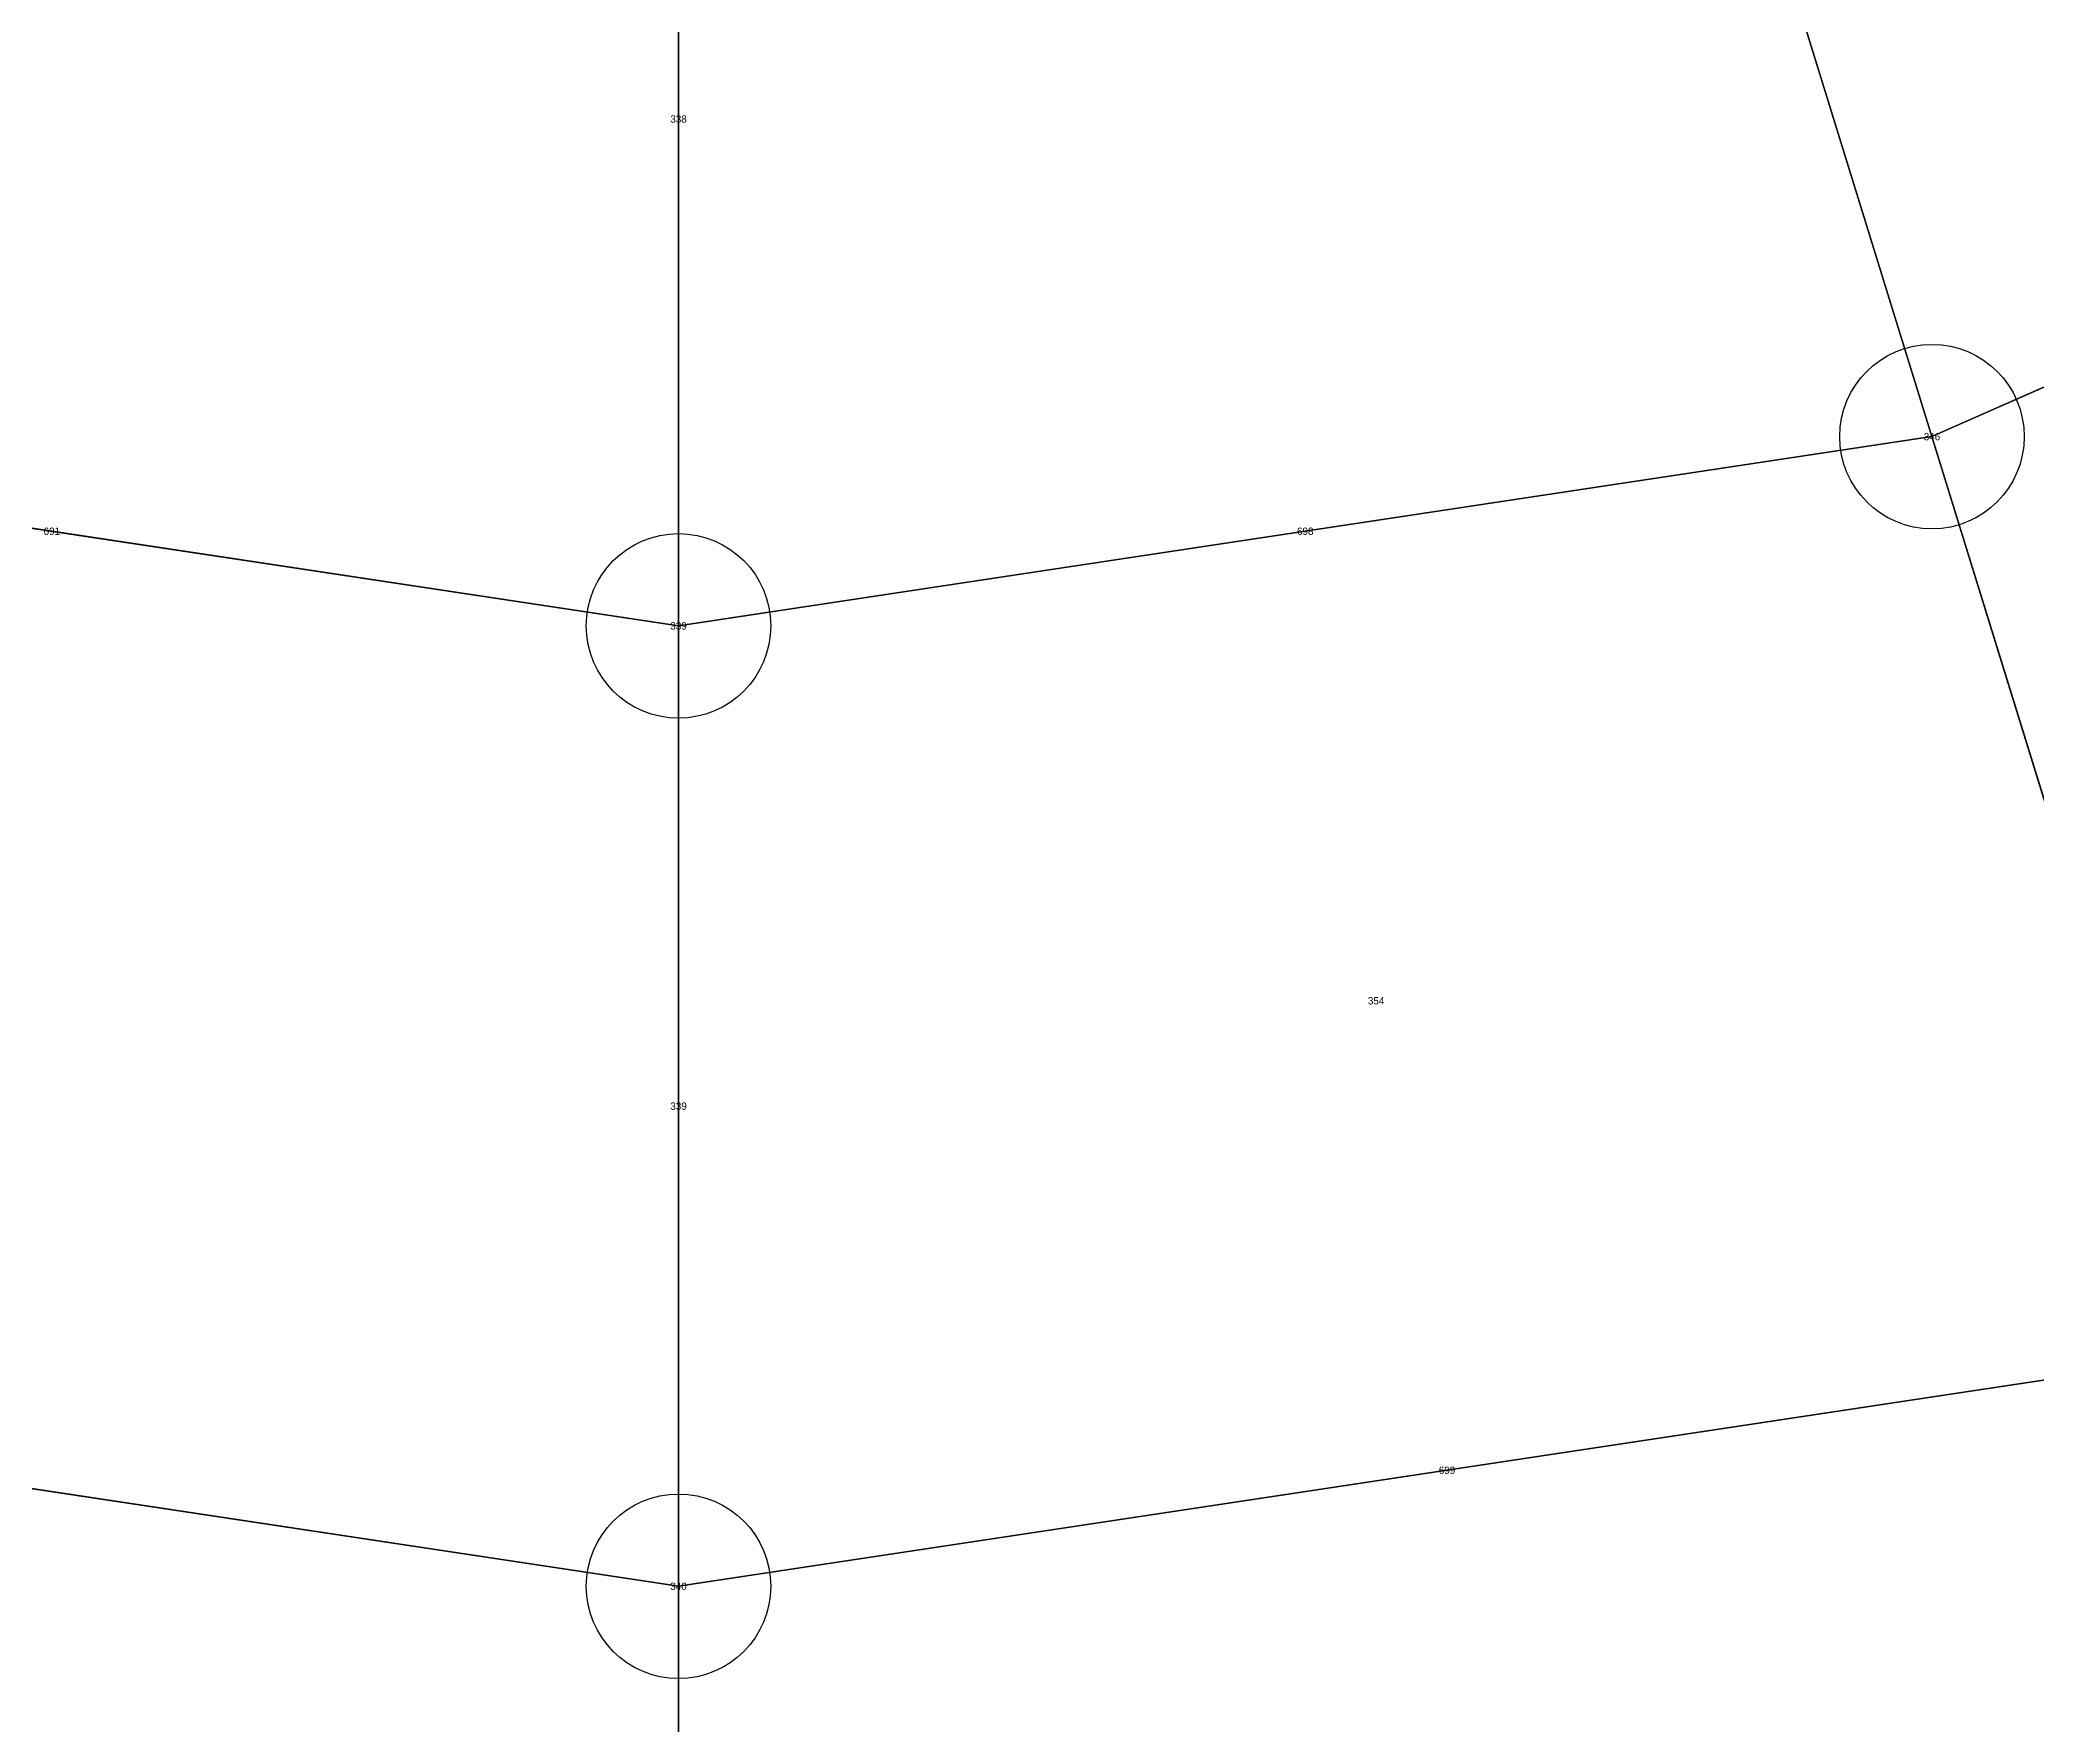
# Model space of a CAD drawing. Extents: x -2.75 to 2.75, y -2.5 to 2.5.
# Drawn here: x -0.173 to 0.368, y -1.448 to -0.992 of the extents above; entities that cross this region are included whole.
import ezdxf
from ezdxf.enums import TextEntityAlignment as Align

# ---------------------------------------------------------------- set-up
doc = ezdxf.new("R2010")
doc.units = 0
doc.header["$MEASUREMENT"] = 0
doc.header["$PDMODE"] = 33
doc.header["$PDSIZE"] = 0.05
for name, color, linetype in [('BRANCHE INTERNO', 7, 'Continuous'), ('BRANCHES-Index', 7, 'Continuous'), ('Faces', 7, 'Continuous'), ('Faces-Index', 7, 'Continuous'), ('NODI-Index', 7, 'Continuous'), ('NODO INTRADOSSO INTERNO', 7, 'Continuous')]:
    doc.layers.add(name, color=color, linetype=linetype)

msp = doc.modelspace()

# ---------------------------------------------------------------- linework, layer by layer
at = {"layer": 'BRANCHE INTERNO'}
for p, q in [((0.25857, -0.83674, 2.50285), (0.33968, -1.09922, 2.38905)), ((0, -0.87578, 2.50285), (0, -1.15051, 2.38905)), ((0.33968, -1.09922, 2.38905), (0.583, -0.99186, 2.38905)), ((-0.33968, -1.09922, 2.38905), (0, -1.15051, 2.38905)), ((0, -1.15051, 2.38905), (0.33968, -1.09922, 2.38905)), ((0.33968, -1.09922, 2.38905), (0.41652, -1.34787, 2.24522)), ((0, -1.15051, 2.38905), (0, -1.41076, 2.24522)), ((-0.41652, -1.34787, 2.24522), (0, -1.41076, 2.24522)), ((0, -1.41076, 2.24522), (0.41652, -1.34787, 2.24522)), ((0, -1.41076, 2.24522), (0, -1.65328, 2.07314))]:
    msp.add_line(p, q, dxfattribs=at)
at = {"layer": 'Faces'}
for points in [[(0.25857, -0.83674, 2.50285), (0.44379, -0.75502, 2.50285), (0.583, -0.99186, 2.38905), (0.33968, -1.09922, 2.38905)], [(-0.25857, -0.83674, 2.50285), (0, -0.87578, 2.50285), (0, -1.15051, 2.38905), (-0.33968, -1.09922, 2.38905)], [(0, -0.87578, 2.50285), (0.25857, -0.83674, 2.50285), (0.33968, -1.09922, 2.38905), (0, -1.15051, 2.38905)], [(0.33968, -1.09922, 2.38905), (0.583, -0.99186, 2.38905), (0.71488, -1.21622, 2.24522), (0.41652, -1.34787, 2.24522)], [(-0.33968, -1.09922, 2.38905), (0, -1.15051, 2.38905), (0, -1.41076, 2.24522), (-0.41652, -1.34787, 2.24522)], [(0, -1.15051, 2.38905), (0.33968, -1.09922, 2.38905), (0.41652, -1.34787, 2.24522), (0, -1.41076, 2.24522)], [(-0.41652, -1.34787, 2.24522), (0, -1.41076, 2.24522), (0, -1.65328, 2.07314), (-0.48812, -1.57958, 2.07314)], [(0, -1.41076, 2.24522), (0.41652, -1.34787, 2.24522), (0.48812, -1.57958, 2.07314), (0, -1.65328, 2.07314)]]:
    msp.add_3dface(points, dxfattribs=at)
at = {"layer": 'NODO INTRADOSSO INTERNO'}
for p in [(0.33968, -1.09922, 2.38905), (0, -1.15051, 2.38905), (0, -1.41076, 2.24522)]:
    msp.add_point(p, dxfattribs=at)

# ---------------------------------------------------------------- texts
at = {"layer": 'BRANCHES-Index'}
for s, p in [('338', (0, -1.01315, 2.44595)), ('691', (-0.16984, -1.12486, 2.38905)), ('698', (0.16984, -1.12486, 2.38905)), ('339', (0, -1.28064, 2.31714)), ('699', (0.20826, -1.37932, 2.24522))]:
    msp.add_text(s, height=0.002, dxfattribs=at).set_placement(p, align=Align.MIDDLE_CENTER)
at = {"layer": 'Faces-Index'}
msp.add_text('354', height=0.002, dxfattribs=at).set_placement((0.18905, -1.25209, 2.31714), align=Align.MIDDLE_CENTER)
at = {"layer": 'NODI-Index'}
for s, p in [('346', (0.33968, -1.09922, 2.38905)), ('339', (0, -1.15051, 2.38905)), ('340', (0, -1.41076, 2.24522))]:
    msp.add_text(s, height=0.002, dxfattribs=at).set_placement(p, align=Align.MIDDLE_CENTER)

doc.saveas('drawing.dxf')
